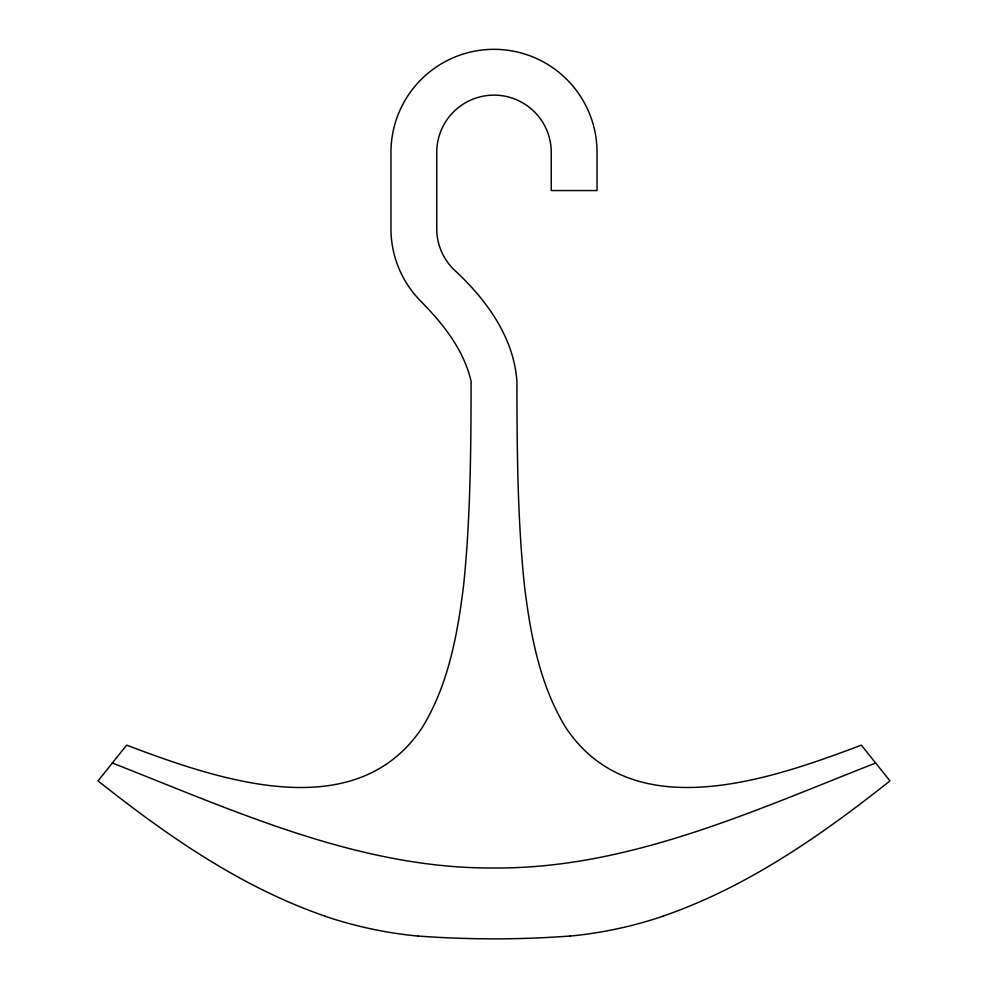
<?xml version="1.0" encoding="UTF-8"?>
<svg xmlns="http://www.w3.org/2000/svg" width="988" height="988" viewBox="0 0 988 988"><rect width="100%" height="100%" fill="white"/><g stroke="black" fill="none" stroke-linecap="round" stroke-linejoin="round"><path stroke-width="1.48" d="M875.664 763.032C753.276 810.938 628.17 868.958 494 867.995C359.83 868.958 234.724 810.938 112.336 763.032M663.059 916.111C747.027 887.175 820.905 835.638 889.966 780.915L861.351 745.15C771.06 779.211 632.616 828.203 565.679 727.403C539.609 684.696 530.482 634.605 524.43 585.637C517.416 517.798 517.045 449.515 516.897 381.38C513.884 336.661 485.441 298.537 453.517 269.193A57.255 57.255 0 0 1 436.745 228.71L436.745 152.374A57.255 57.255 0 0 1 494 95.132A57.255 57.255 0 0 1 551.255 152.374L551.255 190.548L597.048 190.548L597.048 152.374A103.048 103.048 0 0 0 494 49.326A103.048 103.048 0 0 0 390.952 152.374L390.952 228.71A103.048 103.048 0 0 0 421.135 301.575C443.266 323.965 463.94 350.061 471.103 381.38C470.955 449.515 470.584 517.798 463.57 585.637C457.518 634.605 448.391 684.696 422.321 727.403C355.384 828.203 216.94 779.211 126.649 745.15L98.034 780.915C167.096 835.638 240.973 887.175 324.941 916.111M570.138 936.019C519.515 939.798 468.485 939.786 417.862 936.019M663.084 916.197A411.91 411.91 0 0 1 570.138 936.068M417.862 936.068A411.91 411.91 0 0 1 324.916 916.197"/></g></svg>
